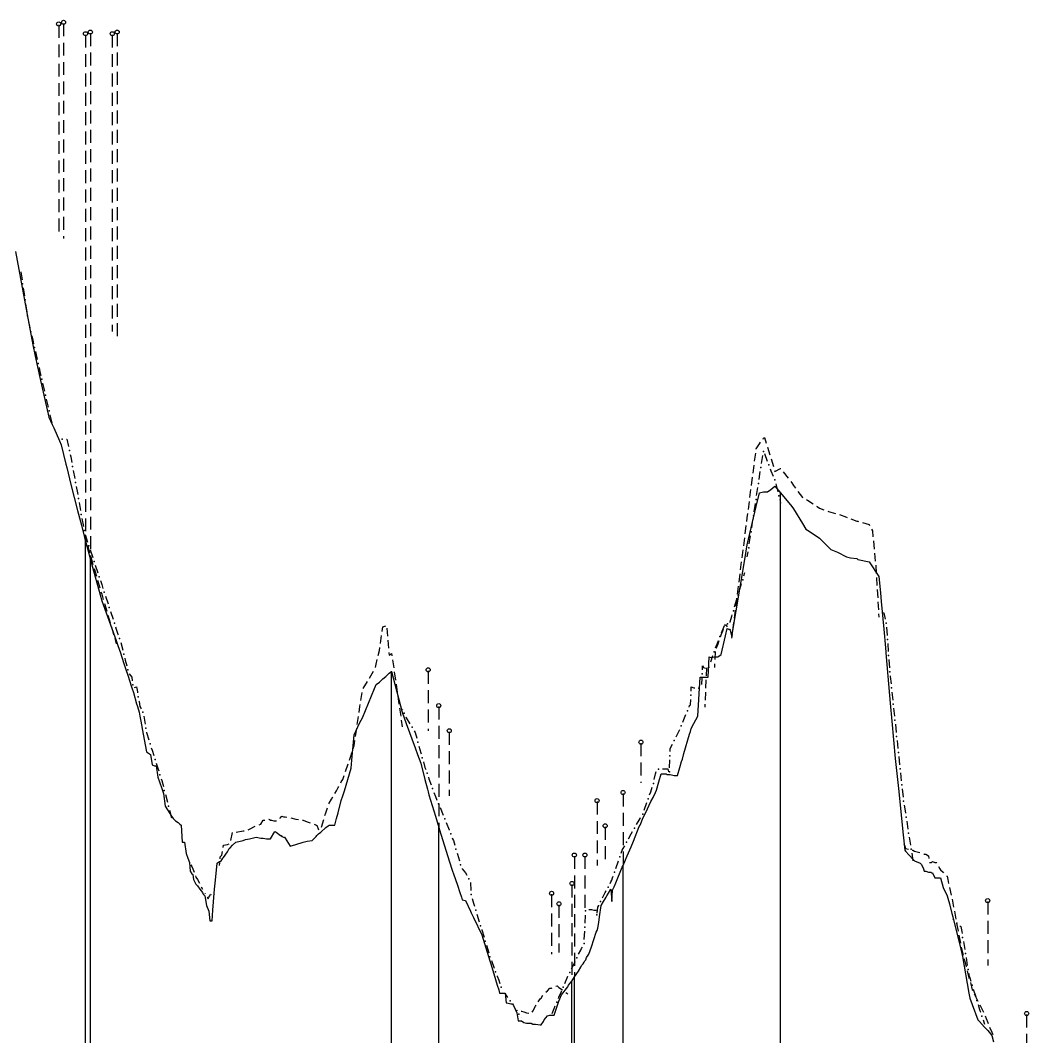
# Model space of a CAD drawing. Header units: millimetres. Extents: x -75 to 1114, y 1275 to 2116.
# Drawn here: x 195.4 to 443.7, y 1526.1 to 1776.3 of the extents above; entities that cross this region are included whole.
import ezdxf

# ---------------------------------------------------------------- set-up
doc = ezdxf.new("R2010")
doc.units = ezdxf.units.MM
doc.linetypes.add('HIDDEN2', pattern=[4.7625, 3.175, -1.5875])
for name, color, linetype in [('中心断面', 1, 'Continuous'), ('交叉跨越注记', 3, 'Continuous'), ('右边线', 3, 'Continuous'), ('左边线', 2, 'Continuous'), ('标注', 3, 'Continuous')]:
    doc.layers.add(name, color=color, linetype=linetype)

msp = doc.modelspace()

# ---------------------------------------------------------------- linework, layer by layer
at = {"layer": '中心断面', "linetype": 'Continuous'}
for p, q in [((194.2, 1719.4), (197.2, 1703)), ((197.2, 1703), (198.4, 1696.4)), ((198.4, 1696.4), (199, 1693.6)), ((199, 1693.6), (200.2, 1688.4)), ((200.2, 1688.4), (202.4, 1678.6)), ((202.4, 1678.6), (203.2, 1676.8)), ((203.2, 1676.8), (203.6, 1676)), ((203.6, 1676), (205, 1672.8)), ((205, 1672.8), (205.4, 1671.8)), ((205.4, 1671.8), (206, 1669.4)), ((206, 1669.4), (206.6, 1667)), ((206.6, 1667), (206.8, 1666.2)), ((206.8, 1666.2), (207.8, 1662)), ((207.8, 1662), (209.4, 1655.6)), ((380.2, 1660.8), (381.2, 1661.6)), ((381.2, 1661.6), (382.6, 1660)), ((376.6, 1656.6), (377.4, 1660)), ((377.4, 1660), (378.4, 1660.2)), ((378.4, 1660.2), (378.6, 1660.2)), ((378.6, 1660.2), (379.4, 1660.2)), ((379.4, 1660.2), (380.2, 1660.8)), ((382.6, 1660), (385.4, 1656.6)), ((374.4, 1647.2), (376.6, 1656.6)), ((385.4, 1656.6), (385.8, 1656)), ((209.4, 1655.6), (210.4, 1652)), ((385.8, 1656), (388, 1652.4)), ((210.4, 1652), (211.2, 1649)), ((388, 1652.4), (388.8, 1651)), ((211.2, 1649), (213.4, 1640.8)), ((388.8, 1651), (389.2, 1650.8)), ((389.2, 1650.8), (391.6, 1649.2)), ((391.6, 1649.2), (392.2, 1648.8)), ((373.8, 1643.6), (374.4, 1647.2)), ((392.2, 1648.8), (394.4, 1646.6)), ((394.4, 1646.6), (395, 1646)), ((395, 1646), (396.6, 1645.4)), ((396.6, 1645.4), (398.8, 1644.2)), ((398.8, 1644.2), (399.8, 1644)), ((399.8, 1644), (401.4, 1643.8)), ((370.6, 1624.6), (373.8, 1643.6)), ((401.4, 1643.8), (401.6, 1643.6)), ((401.6, 1643.6), (404.4, 1643)), ((404.4, 1643), (405.2, 1641.8)), ((405.2, 1641.8), (406, 1640.6)), ((213.4, 1640.8), (215.4, 1633.4)), ((406, 1640.6), (406.8, 1639.4)), ((406.8, 1639.4), (407.2, 1635.4)), ((407.2, 1635.4), (407.4, 1633.2)), ((215.4, 1633.4), (219, 1623.6)), ((407.4, 1633.2), (408, 1626.4)), ((369, 1624.8), (369.4, 1626.6)), ((369.4, 1626.6), (369.8, 1626.4)), ((369.8, 1626.4), (370, 1626.4)), ((370, 1626.4), (370.2, 1626.2)), ((408, 1626.4), (408.4, 1621.8)), ((368, 1620.2), (369, 1624.8)), ((370.2, 1626.2), (370.6, 1624.6)), ((219, 1623.6), (219.4, 1622.4)), ((219.4, 1622.4), (220, 1620.6)), ((408.4, 1621.8), (408.6, 1619.6)), ((220, 1620.6), (220.8, 1618.2)), ((364.8, 1614.6), (365, 1619.6)), ((365, 1619.6), (365.4, 1619.4)), ((365.4, 1619.4), (366.4, 1619.6)), ((366.4, 1619.6), (366.6, 1619.6)), ((366.6, 1619.6), (366.8, 1619.6)), ((366.8, 1619.6), (367.2, 1619.6)), ((367.2, 1619.6), (367.4, 1619.8)), ((367.4, 1619.8), (368, 1620.2)), ((408.6, 1619.6), (409.6, 1608.2)), ((220.8, 1618.2), (221.2, 1617)), ((221.2, 1617), (222, 1614.6)), ((222, 1614.6), (222.2, 1614)), ((222.2, 1614), (222.8, 1612)), ((283.8, 1613.4), (284.6, 1614.2)), ((284.6, 1614.2), (285.4, 1614.8)), ((285.4, 1614.8), (285.6, 1615)), ((285.6, 1615), (286.2, 1615.6)), ((286.2, 1615.6), (286.8, 1616)), ((286.8, 1616), (289.4, 1606)), ((362.2, 1605), (362.8, 1614.6)), ((362.8, 1614.6), (363.2, 1614.6)), ((363.2, 1614.6), (363.4, 1614.6)), ((363.4, 1614.6), (363.6, 1614.6)), ((363.6, 1614.6), (364, 1614.6)), ((364, 1614.6), (364.4, 1614.6)), ((364.4, 1614.6), (364.8, 1614.6)), ((222.8, 1612), (223.2, 1610.8)), ((279.6, 1604.6), (282.6, 1611.8)), ((282.6, 1611.8), (282.8, 1612.4)), ((282.8, 1612.4), (283, 1612.8)), ((283, 1612.8), (283.8, 1613.4)), ((223.2, 1610.8), (224, 1608)), ((224, 1608), (224.2, 1607.4)), ((224.2, 1607.4), (224.6, 1606)), ((409.6, 1608.2), (410, 1603.8)), ((224.6, 1606), (224.8, 1605)), ((224.8, 1605), (225, 1603.8)), ((279, 1603.4), (279.6, 1604.6)), ((289.4, 1606), (290.4, 1603.2)), ((361.2, 1603.2), (362.2, 1605)), ((225, 1603.8), (225.6, 1600.6)), ((277.6, 1600.4), (279, 1603.4)), ((290.4, 1603.2), (292.6, 1597.2)), ((360.4, 1601.2), (360.6, 1602)), ((360.6, 1602), (361.2, 1603.2)), ((410, 1603.8), (410.8, 1594.6)), ((225.6, 1600.6), (226.4, 1596.2)), ((277, 1594.2), (277.6, 1600.4)), ((358.8, 1595.8), (360.2, 1600.6)), ((360.2, 1600.6), (360.4, 1601.2)), ((292.6, 1597.2), (293.2, 1595.6)), ((226.4, 1596.2), (227.4, 1595.6)), ((227.4, 1595.6), (227.8, 1593)), ((276.8, 1592.2), (277, 1594.2)), ((293.2, 1595.6), (294, 1593.4)), ((358.2, 1593.8), (358.4, 1594.4)), ((358.4, 1594.4), (358.8, 1595.8)), ((410.8, 1594.6), (411.6, 1587.2)), ((227.8, 1593), (228.4, 1592.8)), ((228.4, 1592.8), (228.8, 1592.8)), ((228.8, 1592.8), (229.2, 1590)), ((275.2, 1586.6), (276.8, 1592.2)), ((294, 1593.4), (295, 1589.4)), ((357.2, 1590.4), (357.8, 1592.4)), ((357.8, 1592.4), (358.2, 1593.8)), ((229.2, 1590), (229.6, 1588.8)), ((295, 1589.4), (295.6, 1587)), ((352.6, 1588.8), (353.2, 1590.8)), ((353.2, 1590.8), (354.4, 1590.8)), ((354.4, 1590.8), (354.6, 1590.6)), ((354.6, 1590.6), (354.8, 1590.6)), ((354.8, 1590.6), (355.2, 1590.6)), ((355.2, 1590.6), (355.4, 1590.6)), ((355.4, 1590.6), (356.4, 1590.4)), ((356.4, 1590.4), (357.2, 1590.4)), ((229.6, 1588.8), (230.2, 1587.2)), ((230.2, 1587.2), (230.6, 1586)), ((274.8, 1585.4), (275.2, 1586.6)), ((295.6, 1587), (295.8, 1586.4)), ((295.8, 1586.4), (296, 1585.6)), ((351.8, 1586.2), (352, 1586.8)), ((352, 1586.8), (352.6, 1588.8)), ((411.6, 1587.2), (412.8, 1575.8)), ((230.6, 1586), (231, 1582.8)), ((273.6, 1581.2), (274.4, 1584.2)), ((274.4, 1584.2), (274.8, 1585.4)), ((296, 1585.6), (297.6, 1580.4)), ((349.8, 1582.2), (350.6, 1584)), ((350.6, 1584), (351.2, 1585)), ((351.2, 1585), (351.8, 1586.2)), ((231, 1582.8), (232.6, 1580.4)), ((348.6, 1579.6), (349.8, 1582.2)), ((232.6, 1580.4), (233, 1579.8)), ((233, 1579.8), (233.6, 1579.2)), ((233.6, 1579.2), (234.2, 1578.8)), ((234.2, 1578.8), (234.6, 1578.4)), ((272.8, 1578.2), (273.2, 1579.8)), ((273.2, 1579.8), (273.6, 1581.2)), ((297.6, 1580.4), (298.4, 1577.6)), ((348.2, 1578.6), (348.6, 1579.6)), ((234.6, 1578.4), (235, 1578.2)), ((235, 1578.2), (235.2, 1574)), ((257.8, 1576.2), (258, 1576.6)), ((258, 1576.6), (258.4, 1576.4)), ((258.4, 1576.4), (259.4, 1575.6)), ((268.8, 1576), (269.4, 1576.4)), ((269.4, 1576.4), (270.6, 1577.6)), ((270.6, 1577.6), (271.2, 1578)), ((271.2, 1578), (271.4, 1578.2)), ((271.4, 1578.2), (272, 1578.2)), ((272, 1578.2), (272.8, 1578.2)), ((298.4, 1577.6), (298.6, 1577)), ((298.6, 1577), (301, 1569.4)), ((346.4, 1574.2), (347.8, 1577.8)), ((347.8, 1577.8), (348, 1578.2)), ((348, 1578.2), (348.2, 1578.6)), ((235.2, 1574), (235.4, 1574)), ((235.4, 1574), (235.8, 1574)), ((235.8, 1574), (236.2, 1571.2)), ((247.6, 1573.2), (248.4, 1574)), ((248.4, 1574), (250.2, 1574.4)), ((250.2, 1574.4), (250.8, 1574.6)), ((250.8, 1574.6), (251.8, 1574.8)), ((251.8, 1574.8), (253.4, 1575.2)), ((253.4, 1575.2), (254.6, 1575)), ((254.6, 1575), (255.2, 1575)), ((255.2, 1575), (256, 1574.8)), ((256, 1574.8), (256.6, 1574.8)), ((256.6, 1574.8), (257, 1574.8)), ((257, 1574.8), (257.2, 1575.2)), ((257.2, 1575.2), (257.8, 1576.2)), ((259.4, 1575.6), (259.6, 1575.6)), ((259.6, 1575.6), (259.8, 1575.4)), ((259.8, 1575.4), (260.2, 1575.2)), ((260.2, 1575.2), (260.4, 1575.2)), ((260.4, 1575.2), (260.6, 1575)), ((260.6, 1575), (261.8, 1573)), ((263.2, 1573.4), (265, 1574)), ((265, 1574), (266, 1574.2)), ((266, 1574.2), (267.2, 1574.4)), ((267.2, 1574.4), (268.2, 1575.4)), ((268.2, 1575.4), (268.4, 1575.6)), ((268.4, 1575.6), (268.8, 1576)), ((345.8, 1572.8), (346.4, 1574.2)), ((412.8, 1575.8), (413.2, 1572)), ((245.4, 1570.2), (246.4, 1571.6)), ((246.4, 1571.6), (246.8, 1572.4)), ((246.8, 1572.4), (247, 1572.6)), ((247, 1572.6), (247.6, 1573.2)), ((261.8, 1573), (263.2, 1573.4)), ((344.8, 1570.6), (345.8, 1572.8)), ((413.2, 1572), (413.4, 1571.8)), ((413.4, 1571.8), (415.2, 1569.8)), ((236.2, 1571.2), (236.6, 1570)), ((236.6, 1570), (237, 1569)), ((237, 1569), (237.2, 1566.8)), ((243.4, 1564.6), (243.8, 1568.8)), ((243.8, 1568.8), (244.4, 1569.2)), ((244.4, 1569.2), (244.6, 1569.2)), ((244.6, 1569.2), (244.8, 1569.4)), ((244.8, 1569.4), (245, 1569.6)), ((245, 1569.6), (245.2, 1570)), ((245.2, 1570), (245.4, 1570.2)), ((301, 1569.4), (301.8, 1566.8)), ((343.8, 1568.2), (344.4, 1569.6)), ((344.4, 1569.6), (344.8, 1570.6)), ((415.2, 1569.8), (415.6, 1569.4)), ((415.6, 1569.4), (417, 1568.8)), ((417, 1568.8), (417.2, 1568.6)), ((237.2, 1566.8), (237.6, 1566.2)), ((301.8, 1566.8), (302, 1566.2)), ((342, 1564), (343.6, 1567.8)), ((343.6, 1567.8), (343.8, 1568.2)), ((417.2, 1568.6), (417.6, 1567.8)), ((417.6, 1567.8), (417.8, 1567.4)), ((417.8, 1567.4), (418, 1566.8)), ((418, 1566.8), (418.4, 1566.8)), ((418.4, 1566.8), (419, 1566.6)), ((419, 1566.6), (419.2, 1566.6)), ((419.2, 1566.6), (419.6, 1566.6)), ((419.6, 1566.6), (419.8, 1566.4)), ((419.8, 1566.4), (420, 1566.4)), ((420, 1566.4), (420.6, 1565.2)), ((237.6, 1566.2), (237.8, 1566)), ((237.8, 1566), (238, 1564.8)), ((238, 1564.8), (238.6, 1563.6)), ((243.2, 1562.4), (243.4, 1564.6)), ((302, 1566.2), (303, 1563.4)), ((341.6, 1563), (342, 1564)), ((420.6, 1565.2), (421, 1565.2)), ((421, 1565.2), (421.4, 1565.2)), ((421.4, 1565.2), (421.8, 1565.2)), ((421.8, 1565.2), (422, 1565.2)), ((422, 1565.2), (422.6, 1562.8)), ((238.6, 1563.6), (239, 1563.2)), ((239, 1563.2), (239.6, 1562.4)), ((239.6, 1562.4), (240.2, 1561.6)), ((240.2, 1561.6), (240.4, 1561.2)), ((242.8, 1557.2), (243.2, 1562.4)), ((303, 1563.4), (303.6, 1561.6)), ((303.6, 1561.6), (304, 1560.4)), ((339.8, 1560.8), (340.2, 1561.4)), ((340.2, 1561.4), (340.8, 1562.4)), ((340.8, 1562.4), (341, 1559.4)), ((341, 1559.4), (341.2, 1562.2)), ((341.2, 1562.2), (341.6, 1563)), ((422.6, 1562.8), (423.6, 1560.8)), ((240.4, 1561.2), (240.8, 1560.8)), ((240.8, 1560.8), (241.2, 1558.4)), ((304, 1560.4), (304.2, 1559.8)), ((304.2, 1559.8), (305, 1559.6)), ((305, 1559.6), (306.2, 1557)), ((338.4, 1558.4), (339, 1559.4)), ((339, 1559.4), (339.4, 1560)), ((339.4, 1560), (339.6, 1560.4)), ((339.6, 1560.4), (339.8, 1560.8)), ((423.6, 1560.8), (423.8, 1560.2)), ((423.8, 1560.2), (424.2, 1558.8)), ((424.2, 1558.8), (424.8, 1556.4)), ((241.2, 1558.4), (241.4, 1558)), ((241.4, 1558), (241.6, 1557.4)), ((241.6, 1557.4), (241.8, 1557)), ((241.8, 1557), (242, 1554.6)), ((242.6, 1554.6), (242.8, 1557.2)), ((306.2, 1557), (306.4, 1556.6)), ((306.4, 1556.6), (307, 1555.4)), ((338, 1555.6), (338.4, 1558.4)), ((424.8, 1556.4), (425, 1555.6)), ((242, 1554.6), (242.2, 1554.6)), ((242.2, 1554.6), (242.6, 1554.6)), ((307, 1555.4), (309, 1551.2)), ((337.6, 1552.8), (337.8, 1554.2)), ((337.8, 1554.2), (338, 1555.6)), ((425, 1555.6), (427, 1547.6)), ((336.6, 1550), (337.2, 1551.8)), ((337.2, 1551.8), (337.4, 1552.2)), ((337.4, 1552.2), (337.6, 1552.8)), ((309, 1551.2), (311, 1544.8)), ((336, 1548.2), (336.6, 1550)), ((335.2, 1546.2), (335.4, 1546.4)), ((335.4, 1546.4), (336, 1548.2)), ((427, 1547.6), (427.2, 1546.6)), ((427.2, 1546.6), (427.4, 1545.8)), ((311, 1544.8), (311.2, 1544)), ((311.2, 1544), (312.4, 1540.2)), ((333.6, 1543.6), (334, 1544)), ((334, 1544), (334.2, 1544.4)), ((334.2, 1544.4), (334.4, 1544.8)), ((334.4, 1544.8), (334.6, 1545)), ((334.6, 1545), (334.8, 1545.6)), ((334.8, 1545.6), (335.2, 1546.2)), ((427.4, 1545.8), (429, 1536.8)), ((331.8, 1540.8), (332.8, 1542.2)), ((332.8, 1542.2), (333.4, 1543.2)), ((333.4, 1543.2), (333.6, 1543.6)), ((312.4, 1540.2), (312.8, 1538.8)), ((312.8, 1538.8), (313.2, 1537.6)), ((330.2, 1538.4), (330.4, 1538.8)), ((330.4, 1538.8), (331.2, 1539.8)), ((331.2, 1539.8), (331.8, 1540.8)), ((313.2, 1537.6), (313.4, 1536.8)), ((313.4, 1536.8), (313.6, 1536.8)), ((313.6, 1536.8), (313.8, 1536.8)), ((313.8, 1536.8), (314, 1536.8)), ((314, 1536.8), (314.2, 1536.8)), ((314.2, 1536.8), (314.6, 1536.8)), ((314.6, 1536.8), (314.8, 1536.8)), ((314.8, 1536.8), (315, 1534.4)), ((328, 1534.8), (328.6, 1536.4)), ((328.6, 1536.4), (330.2, 1538.4)), ((429, 1536.8), (429.2, 1535.6)), ((315, 1534.4), (315.2, 1534.4)), ((315.2, 1534.4), (316.2, 1534.2)), ((316.2, 1534.2), (316.6, 1534.2)), ((316.6, 1534.2), (316.8, 1533.8)), ((316.8, 1533.8), (317.6, 1532)), ((327.6, 1533.6), (328, 1534.8)), ((429.2, 1535.6), (429.8, 1534)), ((429.8, 1534), (431.2, 1530.2)), ((317.6, 1532), (318, 1530)), ((325.2, 1531.2), (325.8, 1531.4)), ((325.8, 1531.4), (326.2, 1531.4)), ((326.2, 1531.4), (326.8, 1531.4)), ((326.8, 1531.4), (327.6, 1533.6)), ((318, 1530), (318.4, 1530)), ((318.4, 1530), (318.8, 1530)), ((318.8, 1530), (319.4, 1529.6)), ((319.4, 1529.6), (320, 1529.4)), ((320, 1529.4), (320.8, 1529.4)), ((320.8, 1529.4), (321, 1529.4)), ((321, 1529.4), (321.2, 1529.4)), ((321.2, 1529.4), (321.6, 1529.2)), ((321.6, 1529.2), (322.2, 1529.2)), ((322.2, 1529.2), (323.4, 1529)), ((323.4, 1529), (323.6, 1529)), ((323.6, 1529), (324.2, 1529.8)), ((324.2, 1529.8), (324.4, 1530.2)), ((324.4, 1530.2), (325.2, 1531.2)), ((431.2, 1530.2), (431.6, 1529.8)), ((431.6, 1529.8), (432.8, 1528.4)), ((432.8, 1528.4), (433.2, 1528)), ((433.2, 1528), (433.6, 1527.6)), ((433.6, 1527.6), (434.6, 1526.4)), ((434.6, 1526.4), (435, 1524.8))]:
    msp.add_line(p, q, dxfattribs=at)
at = {"layer": '交叉跨越注记', "linetype": 'HIDDEN2'}
for p, q in [((204.8, 1775.15), (204.8, 1724.3)), ((206, 1775.55), (206, 1722.6)), ((211.4, 1772.75), (211.4, 1648.2)), ((212.6, 1773.15), (212.6, 1643.8)), ((218, 1772.75), (218, 1699.7)), ((219.2, 1773.15), (219.2, 1698.2)), ((295.8, 1616.15), (295.8, 1601.4)), ((298.4, 1607.35), (298.4, 1577.6)), ((301, 1601.15), (301, 1585.4)), ((348.2, 1598.35), (348.2, 1588.6)), ((337.4, 1583.95), (337.4, 1568.2)), ((343.8, 1585.95), (343.8, 1568.2)), ((339.4, 1577.75), (339.4, 1569)), ((331.8, 1570.55), (331.8, 1540.8)), ((334.4, 1570.55), (334.4, 1557.8)), ((331.2, 1563.55), (331.2, 1539.8)), ((326.2, 1561.15), (326.2, 1546.4)), ((433.6, 1559.35), (433.6, 1543.6)), ((328, 1558.55), (328, 1546.8)), ((443.2, 1531.55), (443.2, 1501.8))]:
    msp.add_line(p, q, dxfattribs=at)
at = {"layer": '交叉跨越注记', "linetype": 'Continuous'}
for p, q in [((211.4, 1409), (211.4, 1648.2)), ((212.6, 1409), (212.6, 1643.8)), ((298.4, 1409), (298.4, 1577.6)), ((343.8, 1409), (343.8, 1568.2)), ((331.2, 1409), (331.2, 1539.8)), ((331.8, 1409), (331.8, 1540.8))]:
    msp.add_line(p, q, dxfattribs=at)
for centre in [(204.8, 1775.4), (206, 1775.8), (211.4, 1773), (212.6, 1773.4), (218, 1773), (219.2, 1773.4), (295.8, 1616.4), (298.4, 1607.6), (301, 1601.4), (348.2, 1598.6), (343.8, 1586.2), (337.4, 1584.2), (339.4, 1578), (331.8, 1570.8), (334.4, 1570.8), (331.2, 1563.8), (326.2, 1561.4), (328, 1558.8), (433.6, 1559.6), (443.2, 1531.8)]:
    msp.add_circle(centre, 0.5, dxfattribs=at)
at = {"layer": '右边线', "linetype": 'Continuous'}
for p, q in [((195.49, 1714.41), (195.78, 1712.43)), ((196.07, 1710.45), (196.37, 1708.47)), ((196.66, 1706.49), (196.95, 1704.51)), ((197.26, 1702.54), (197.71, 1700.59)), ((198.16, 1698.64), (198.4, 1697.6)), ((198.4, 1697.6), (198.61, 1696.69)), ((199.06, 1694.74), (199.51, 1692.8)), ((199.96, 1690.85), (200.2, 1689.8)), ((200.2, 1689.8), (200.41, 1688.9)), ((200.85, 1686.95), (201.3, 1685)), ((201.75, 1683.05), (202.19, 1681.1)), ((202.65, 1679.15), (203.1, 1677.21)), ((206.69, 1673.2), (206.8, 1673.2)), ((206.8, 1673.2), (207.22, 1671.36)), ((207.66, 1669.41), (207.8, 1668.8)), ((377.9, 1667.21), (378.21, 1669.18)), ((378.65, 1669.67), (379.33, 1667.79)), ((207.8, 1668.8), (208.05, 1667.45)), ((208.4, 1665.48), (208.76, 1663.51)), ((377.29, 1663.25), (377.4, 1664)), ((377.4, 1664), (377.59, 1665.23)), ((380.01, 1665.91), (380.2, 1665.4)), ((380.2, 1665.4), (380.8, 1664.08)), ((209.12, 1661.54), (209.4, 1660)), ((381.44, 1662.19), (381.91, 1660.25)), ((209.4, 1660), (209.48, 1659.57)), ((376.7, 1659.3), (377, 1661.27)), ((209.83, 1657.61), (210.18, 1655.64)), ((376.1, 1655.34), (376.4, 1657.32)), ((382.38, 1658.3), (382.6, 1657.4)), ((210.53, 1653.67), (210.89, 1651.7)), ((375.5, 1651.39), (375.8, 1653.36)), ((211.29, 1649.74), (211.92, 1647.84)), ((374.89, 1647.43), (375.2, 1649.41)), ((212.55, 1645.95), (213.18, 1644.05)), ((374.4, 1644.2), (374.59, 1645.46)), ((213.82, 1642.15), (214.45, 1640.26)), ((373.55, 1639.55), (373.8, 1640.4)), ((215.08, 1638.36), (215.4, 1637.4)), ((215.4, 1637.4), (215.71, 1636.46)), ((372.41, 1635.72), (372.98, 1637.64)), ((216.33, 1634.56), (216.95, 1632.66)), ((371.28, 1631.88), (371.84, 1633.8)), ((217.57, 1630.76), (218.2, 1628.86)), ((370.2, 1628.2), (370.6, 1629.6)), ((370.6, 1629.6), (370.71, 1629.97)), ((407.61, 1630.53), (408, 1630.4)), ((408, 1630.4), (408.38, 1628.86)), ((218.82, 1626.95), (219, 1626.4)), ((219, 1626.4), (219.4, 1625.2)), ((368.05, 1625.51), (368.81, 1627.35)), ((370.15, 1628.05), (370.2, 1628.2)), ((408.67, 1626.89), (408.82, 1624.89)), ((219.4, 1625.2), (219.45, 1625.06)), ((220.07, 1623.15), (220.58, 1621.22)), ((366.59, 1621.78), (366.6, 1621.8)), ((366.6, 1621.8), (366.8, 1622.4)), ((366.8, 1622.4), (367.2, 1623.4)), ((367.2, 1623.4), (367.29, 1623.66)), ((408.98, 1622.9), (409.13, 1620.9)), ((221.08, 1619.29), (221.2, 1618.8)), ((365.4, 1618.4), (365.93, 1619.9)), ((409.28, 1618.91), (409.44, 1616.92)), ((221.2, 1618.8), (221.59, 1617.35)), ((363.36, 1616.39), (363.4, 1617.4)), ((363.4, 1617.4), (363.6, 1617)), ((363.6, 1617), (364, 1616.8)), ((364, 1616.8), (364.1, 1616.8)), ((222.18, 1615.45), (222.2, 1615.4)), ((222.2, 1615.4), (222.8, 1614.6)), ((222.8, 1614.6), (222.94, 1613.66)), ((363.2, 1612.8), (363.27, 1614.39)), ((409.59, 1614.92), (409.6, 1614.8)), ((409.6, 1614.8), (409.8, 1612.93)), ((223.51, 1612.08), (224, 1612.2)), ((224, 1612.2), (224.2, 1611)), ((360.55, 1611.14), (360.6, 1612.2)), ((360.6, 1612.2), (361.2, 1612)), ((361.2, 1612), (361.51, 1612)), ((224.2, 1611), (224.25, 1610.73)), ((360.4, 1607.8), (360.46, 1609.14)), ((410.01, 1610.94), (410.22, 1608.96)), ((224.57, 1608.75), (224.6, 1608.6)), ((224.6, 1608.6), (224.8, 1607.4)), ((224.8, 1607.4), (225, 1607)), ((225, 1607), (225.08, 1606.84)), ((289.4, 1606.8), (289.46, 1606.67)), ((360.06, 1607.25), (360.2, 1607.6)), ((360.2, 1607.6), (360.4, 1607.8)), ((410.44, 1606.97), (410.65, 1604.98)), ((225.74, 1604.97), (226.07, 1603)), ((290.28, 1604.85), (290.4, 1604.6)), ((290.4, 1604.6), (291.3, 1603.13)), ((358.54, 1603.55), (358.8, 1604.2)), ((358.8, 1604.2), (359.3, 1605.4)), ((292.34, 1601.42), (292.6, 1601)), ((357.2, 1600.6), (357.76, 1601.71)), ((410.86, 1602.99), (411.07, 1601)), ((226.4, 1601.03), (226.4, 1601)), ((226.4, 1601), (227.02, 1599.13)), ((292.6, 1601), (293, 1599.55)), ((356.86, 1599.93), (357.2, 1600.6)), ((411.28, 1599.01), (411.49, 1597.02)), ((227.62, 1597.22), (227.8, 1596.6)), ((227.8, 1596.6), (228.23, 1595.32)), ((293.54, 1597.62), (294, 1596)), ((355.38, 1596.27), (355.4, 1597)), ((355.4, 1597), (355.97, 1598.14)), ((294, 1596), (294.08, 1595.7)), ((355.25, 1592.27), (355.31, 1594.27)), ((411.7, 1595.03), (411.91, 1593.04)), ((228.85, 1593.42), (229.2, 1592.2)), ((229.2, 1592.2), (229.43, 1591.5)), ((294.62, 1593.77), (295, 1592.4)), ((295, 1592.4), (295.2, 1591.86)), ((351.8, 1590.8), (351.92, 1591.38)), ((353.54, 1592), (354.4, 1592)), ((354.4, 1592), (354.6, 1592)), ((354.6, 1592), (354.8, 1592)), ((354.8, 1592), (355.03, 1591.3)), ((230.06, 1589.61), (230.2, 1589.2)), ((230.2, 1589.2), (230.58, 1587.67)), ((295.87, 1589.98), (296, 1589.6)), ((296, 1589.6), (296.55, 1588.1)), ((351.48, 1589.43), (351.8, 1590.8)), ((412.12, 1591.06), (412.33, 1589.07)), ((350.31, 1585.61), (350.6, 1586.4)), ((350.6, 1586.4), (350.97, 1587.5)), ((412.54, 1587.08), (412.75, 1585.09)), ((231.07, 1585.74), (231.59, 1583.8)), ((297.23, 1586.22), (297.6, 1585.2)), ((297.6, 1585.2), (297.94, 1584.35)), ((232.1, 1581.87), (232.6, 1580)), ((298.72, 1582.51), (299.49, 1580.66)), ((348.97, 1581.84), (349.63, 1583.73)), ((413.05, 1583.11), (413.2, 1582.2)), ((413.2, 1582.2), (413.35, 1581.14)), ((300.25, 1578.81), (301, 1577)), ((347.15, 1578.29), (347.8, 1579.4)), ((347.8, 1579.4), (348, 1579.8)), ((348, 1579.8), (348.12, 1580.04)), ((413.66, 1579.16), (413.97, 1577.18)), ((301, 1577), (301.01, 1576.96)), ((345.8, 1576), (346.14, 1576.57)), ((301.7, 1575.08), (301.8, 1574.8)), ((301.8, 1574.8), (302, 1574.4)), ((302, 1574.4), (302.35, 1573.2)), ((345.15, 1574.83), (345.8, 1576)), ((414.28, 1575.21), (414.59, 1573.23)), ((343.35, 1571.27), (343.6, 1572)), ((343.6, 1572), (343.8, 1572.4)), ((343.8, 1572.4), (344.2, 1573.07)), ((302.92, 1571.28), (303, 1571)), ((303, 1571), (303.49, 1569.36)), ((342.03, 1567.5), (342.69, 1569.38)), ((414.91, 1571.26), (415.2, 1569.4)), ((304.16, 1567.48), (304.2, 1567.4)), ((304.2, 1567.4), (305, 1566.4)), ((305, 1566.4), (305.3, 1565.85)), ((306.21, 1564.08), (306.33, 1562.08)), ((340.59, 1563.77), (340.8, 1564.2)), ((340.8, 1564.2), (341, 1564.6)), ((341, 1564.6), (341.2, 1565.2)), ((341.2, 1565.2), (341.34, 1565.62)), ((339, 1560.8), (339.4, 1561.6)), ((339.4, 1561.6), (339.6, 1562)), ((339.6, 1562), (339.61, 1562.03)), ((306.66, 1560.12), (307, 1559)), ((307, 1559), (307.24, 1558.21)), ((338.72, 1560.24), (339, 1560.8)), ((307.82, 1556.29), (308.4, 1554.38)), ((335.36, 1557.4), (335.4, 1557.4)), ((335.4, 1557.4), (336, 1557.4)), ((336, 1557.4), (336.6, 1557.2)), ((336.6, 1557.2), (337.2, 1557.2)), ((337.2, 1557.2), (337.22, 1557.07)), ((337.46, 1556.51), (337.6, 1558)), ((337.6, 1558), (337.8, 1558.4)), ((337.8, 1558.4), (337.83, 1558.45)), ((334.45, 1554.05), (334.54, 1556.04)), ((425, 1555), (425.29, 1554.74)), ((308.98, 1552.47), (309, 1552.4)), ((309, 1552.4), (309.56, 1550.55)), ((334.26, 1550.05), (334.35, 1552.05)), ((426.77, 1553.4), (427, 1553.2)), ((427, 1553.2), (427.2, 1552)), ((427.2, 1552), (427.28, 1551.53)), ((427.61, 1549.56), (427.94, 1547.58)), ((310.14, 1548.64), (310.72, 1546.72)), ((332.82, 1546.43), (333.4, 1547.4)), ((333.4, 1547.4), (333.6, 1547.8)), ((333.6, 1547.8), (333.83, 1548.15)), ((311.4, 1544.85), (312.06, 1542.96)), ((331.2, 1543), (331.8, 1544.2)), ((331.8, 1544.2), (331.99, 1544.61)), ((428.27, 1545.61), (428.59, 1543.64)), ((331.11, 1542.81), (331.2, 1543)), ((428.92, 1541.66), (429, 1541.2)), ((312.76, 1541.09), (312.8, 1541)), ((312.8, 1541), (313.2, 1540)), ((313.2, 1540), (313.4, 1539.4)), ((313.4, 1539.4), (313.46, 1539.22)), ((329.43, 1539.18), (330.2, 1541)), ((330.2, 1541), (330.21, 1541.03)), ((429, 1541.2), (429.2, 1540.6)), ((429.2, 1540.6), (429.46, 1539.74)), ((314.8, 1536.6), (315, 1536.2)), ((328, 1535.8), (328.6, 1537.2)), ((328.6, 1537.2), (328.66, 1537.34)), ((430.05, 1537.83), (430.65, 1535.92)), ((315, 1536.2), (315.2, 1536)), ((315.2, 1536), (315.38, 1535.75)), ((327.88, 1535.5), (328, 1535.8)), ((431.25, 1534.02), (431.6, 1532.8)), ((317.6, 1532.6), (317.66, 1532.48)), ((326.3, 1531.82), (326.8, 1533)), ((326.8, 1533), (327.09, 1533.66)), ((431.6, 1532.8), (431.83, 1532.1)), ((318.77, 1530.83), (318.8, 1530.8)), ((432.47, 1530.2), (432.8, 1529.2))]:
    msp.add_line(p, q, dxfattribs=at)
at = {"layer": '右边线'}
for p in [(195.93, 1711.44), (196.51, 1707.48), (197.09, 1703.53), (197.93, 1699.62), (198.83, 1695.72), (199.73, 1691.82), (200.63, 1687.92), (201.52, 1684.02), (202.42, 1680.13), (205.69, 1673.2), (207.44, 1670.38), (378.36, 1670.17), (208.23, 1666.46), (379.67, 1666.85), (377.75, 1666.22), (208.94, 1662.53), (377.14, 1662.26), (381.21, 1663.17), (382.15, 1659.28), (209.65, 1658.59), (376.56, 1658.31), (210.36, 1654.65), (375.95, 1654.35), (211.07, 1650.72), (375.35, 1650.4), (212.23, 1646.9), (374.74, 1646.44), (213.5, 1643.1), (214.76, 1639.31), (373.27, 1638.6), (216.02, 1635.51), (372.13, 1634.76), (217.26, 1631.71), (370.99, 1630.92), (218.51, 1627.91), (369.5, 1627.75), (408.58, 1627.88), (219.76, 1624.11), (367.65, 1624.59), (408.9, 1623.9), (220.84, 1620.26), (366.27, 1620.84), (409.21, 1619.91), (221.84, 1616.38), (364.89, 1617.08), (363.31, 1615.39), (409.51, 1615.92), (223.1, 1612.67), (362.49, 1611.9), (409.9, 1611.94), (224.41, 1609.74), (360.51, 1610.14), (359.68, 1606.33), (410.33, 1607.96), (225.53, 1605.95), (289.87, 1605.76), (410.76, 1603.98), (226.23, 1602.01), (291.82, 1602.28), (358.14, 1602.64), (356.42, 1599.03), (411.18, 1600.01), (227.34, 1598.18), (293.26, 1598.59), (228.54, 1594.37), (294.35, 1594.74), (355.34, 1595.27), (411.6, 1596.03), (352.54, 1591.98), (412.02, 1592.05), (229.75, 1590.55), (295.55, 1590.93), (355.22, 1591.27), (230.82, 1586.7), (296.89, 1587.16), (351.26, 1588.45), (412.43, 1588.07), (349.97, 1584.67), (412.88, 1584.1), (231.84, 1582.84), (298.31, 1583.42), (299.87, 1579.74), (348.63, 1580.9), (413.5, 1580.15), (346.65, 1577.43), (301.36, 1576.02), (344.68, 1573.95), (414.13, 1576.2), (302.64, 1572.24), (414.75, 1572.24), (343.02, 1570.33), (303.8, 1568.41), (341.67, 1566.56), (305.78, 1564.97), (340.12, 1562.89), (306.39, 1561.09), (338.27, 1559.35), (307.53, 1557.25), (334.59, 1557.04), (337.36, 1556.08), (426.03, 1554.07), (308.69, 1553.42), (334.4, 1553.05), (309.85, 1549.6), (334.21, 1549.05), (427.44, 1550.54), (428.1, 1546.6), (311.02, 1545.77), (332.4, 1545.52), (312.39, 1542.02), (330.66, 1541.92), (428.76, 1542.65), (429.75, 1538.78), (313.78, 1538.27), (329.05, 1538.26), (315.96, 1534.94), (327.5, 1534.57), (430.95, 1534.97), (318.13, 1531.6), (432.15, 1531.15)]:
    msp.add_point(p, dxfattribs=at)
at = {"layer": '左边线', "linetype": 'Continuous'}
for p, q in [((376.6, 1670.8), (377.4, 1672)), ((377.4, 1672), (377.69, 1672.41)), ((378.27, 1673.22), (378.4, 1673.4)), ((378.4, 1673.4), (378.6, 1673.6)), ((378.6, 1673.6), (379.07, 1672.18)), ((376.21, 1667.77), (376.46, 1669.75)), ((376.59, 1670.74), (376.6, 1670.8)), ((379.39, 1671.23), (379.4, 1671.2)), ((379.4, 1671.2), (379.98, 1669.32)), ((375.82, 1664.79), (376.08, 1666.78)), ((380.27, 1668.36), (380.83, 1666.45)), ((381.12, 1665.49), (381.2, 1665.2)), ((381.2, 1665.2), (382.6, 1666)), ((382.6, 1666), (382.66, 1665.93)), ((383.27, 1665.14), (384.5, 1663.56)), ((375.44, 1661.82), (375.69, 1663.8)), ((385.11, 1662.77), (385.4, 1662.4)), ((385.4, 1662.4), (385.8, 1661.8)), ((385.8, 1661.8), (386.28, 1661.15)), ((375.05, 1658.84), (375.31, 1660.82)), ((386.87, 1660.34), (388, 1658.8)), ((374.67, 1655.87), (374.92, 1657.85)), ((388, 1658.8), (388.08, 1658.76)), ((388.97, 1658.31), (389.2, 1658.2)), ((389.2, 1658.2), (390.65, 1657.23)), ((391.48, 1656.68), (391.6, 1656.6)), ((391.6, 1656.6), (392.2, 1656.2)), ((374.4, 1653.8), (374.54, 1654.87)), ((392.2, 1656.2), (393.27, 1655.81)), ((394.21, 1655.47), (394.4, 1655.4)), ((394.4, 1655.4), (395, 1655.2)), ((395, 1655.2), (396.13, 1654.92)), ((397.09, 1654.62), (398.8, 1654)), ((398.8, 1654), (398.96, 1653.93)), ((373.89, 1649.92), (374.15, 1651.9)), ((374.28, 1652.89), (374.4, 1653.8)), ((399.89, 1653.56), (401.4, 1653)), ((401.4, 1653), (401.6, 1653)), ((401.6, 1653), (401.78, 1652.95)), ((402.75, 1652.67), (404.4, 1652.2)), ((404.4, 1652.2), (404.52, 1651.95)), ((211.2, 1649.4), (211.58, 1648.09)), ((373.51, 1646.94), (373.76, 1648.92)), ((404.97, 1651.06), (405.2, 1650.6)), ((405.2, 1650.6), (405.34, 1649.12)), ((211.86, 1647.13), (212.41, 1645.21)), ((405.44, 1648.12), (405.64, 1646.13)), ((212.69, 1644.25), (213.25, 1642.33)), ((373.13, 1643.97), (373.38, 1645.95)), ((405.73, 1645.14), (405.93, 1643.15)), ((213.53, 1641.37), (214.09, 1639.45)), ((372.75, 1640.99), (373, 1642.97)), ((406.02, 1642.15), (406.14, 1640.15)), ((372.37, 1638.01), (372.62, 1640)), ((406.2, 1639.15), (406.32, 1637.16)), ((214.37, 1638.49), (214.94, 1636.57)), ((371.99, 1635.04), (372.24, 1637.02)), ((215.22, 1635.61), (215.4, 1635)), ((215.4, 1635), (215.79, 1633.69)), ((371.61, 1632.06), (371.86, 1634.05)), ((406.38, 1636.16), (406.51, 1634.16)), ((216.07, 1632.73), (216.63, 1630.82)), ((406.57, 1633.17), (406.69, 1631.17)), ((216.92, 1629.86), (217.48, 1627.94)), ((371.23, 1629.09), (371.48, 1631.07)), ((406.75, 1630.17), (406.8, 1629.4)), ((217.77, 1626.98), (218.33, 1625.06)), ((284.44, 1625.83), (284.6, 1627)), ((284.6, 1627), (285.39, 1627.2)), ((285.66, 1626.69), (285.82, 1624.7)), ((368, 1625), (368.54, 1626.4)), ((368.9, 1627.33), (369, 1627.6)), ((369, 1627.6), (369.4, 1627)), ((370.84, 1626.11), (371.1, 1628.09)), ((218.62, 1624.1), (219, 1622.8)), ((284.03, 1622.86), (284.3, 1624.84)), ((367.82, 1624.53), (368, 1625)), ((370.6, 1624.2), (370.72, 1625.12)), ((283.8, 1621.2), (283.89, 1621.87)), ((285.9, 1623.7), (286.06, 1621.71)), ((366.72, 1621.8), (366.8, 1621.8)), ((366.8, 1621.8), (367.2, 1622.8)), ((367.2, 1622.8), (367.4, 1623.4)), ((367.4, 1623.4), (367.47, 1623.59)), ((283, 1617.8), (283.27, 1618.93)), ((283.5, 1619.91), (283.8, 1621.2)), ((286.14, 1620.71), (286.2, 1620)), ((286.2, 1620), (286.8, 1620.4)), ((286.8, 1620.4), (286.88, 1619.84)), ((287.02, 1618.85), (287.31, 1616.87)), ((366.48, 1618.92), (366.56, 1620.92)), ((282.8, 1617), (283, 1617.8)), ((282.8, 1616.99), (282.8, 1617)), ((364.32, 1614.92), (364.4, 1616.92)), ((366.4, 1617), (366.44, 1617.92)), ((281.32, 1614.38), (282.32, 1616.11)), ((287.45, 1615.88), (287.74, 1613.9)), ((364.19, 1611.93), (364.27, 1613.92)), ((279.82, 1611.78), (280.82, 1613.51)), ((287.88, 1612.91), (288.17, 1610.93)), ((279.22, 1608.87), (279.52, 1610.85)), ((288.31, 1609.94), (288.6, 1607.96)), ((364.07, 1608.93), (364.15, 1610.93)), ((278.78, 1605.9), (279, 1607.4)), ((279, 1607.4), (279.07, 1607.88)), ((288.74, 1606.98), (289.03, 1605)), ((364, 1607.2), (364.03, 1607.93)), ((278.35, 1602.93), (278.64, 1604.91)), ((289.17, 1604.01), (289.4, 1602.4)), ((277.92, 1599.96), (278.2, 1601.94)), ((277.6, 1597.8), (277.77, 1598.97)), ((277.34, 1597.03), (277.6, 1597.8)), ((276.39, 1594.18), (276.8, 1595.4)), ((276.8, 1595.4), (277, 1596)), ((277, 1596), (277.03, 1596.08)), ((275.45, 1591.34), (276.08, 1593.23)), ((274.4, 1588.8), (274.8, 1589.4)), ((274.8, 1589.4), (275.13, 1590.39)), ((272.8, 1586), (273.2, 1586.6)), ((273.2, 1586.6), (273.6, 1587.4)), ((273.6, 1587.4), (273.79, 1587.72)), ((274.28, 1588.59), (274.4, 1588.8)), ((271.4, 1583.6), (272, 1584.6)), ((272, 1584.6), (272.3, 1585.12)), ((272.79, 1585.99), (272.8, 1586)), ((270.6, 1581.2), (270.97, 1582.45)), ((271.3, 1583.39), (271.4, 1583.6)), ((254.6, 1578.4), (255.2, 1579.4)), ((255.2, 1579.4), (255.58, 1579.4)), ((256.55, 1579.58), (256.6, 1579.6)), ((256.6, 1579.6), (257, 1579.4)), ((257, 1579.4), (257.2, 1579.4)), ((257.2, 1579.4), (257.8, 1579.2)), ((257.8, 1579.2), (258, 1579.2)), ((258, 1579.2), (258.4, 1579.2)), ((258.4, 1579.2), (258.46, 1579.24)), ((259.24, 1579.87), (259.4, 1580)), ((259.4, 1580), (259.6, 1580.2)), ((259.6, 1580.2), (259.8, 1580.4)), ((259.8, 1580.4), (260.2, 1580.2)), ((260.2, 1580.2), (260.4, 1580.2)), ((260.4, 1580.2), (260.6, 1580.2)), ((260.6, 1580.2), (260.97, 1580.14)), ((261.95, 1579.96), (263.2, 1579.6)), ((263.2, 1579.6), (263.9, 1579.52)), ((264.89, 1579.41), (265, 1579.4)), ((265, 1579.4), (266, 1579)), ((266, 1579), (266.77, 1578.74)), ((269.49, 1577.68), (270.09, 1579.58)), ((270.39, 1580.54), (270.6, 1581.2)), ((247.16, 1574.37), (247.58, 1576.33)), ((248.52, 1576.43), (250.2, 1576.8)), ((250.2, 1576.8), (250.48, 1576.8)), ((251.43, 1577.05), (251.8, 1577.2)), ((251.8, 1577.2), (253.23, 1577.92)), ((254.17, 1578.26), (254.6, 1578.4)), ((267.71, 1578.4), (268.2, 1578.2)), ((268.2, 1578.2), (268.4, 1578.2)), ((268.4, 1578.2), (268.8, 1577)), ((268.8, 1577), (268.81, 1577.01)), ((245, 1570.8), (245.15, 1571.68)), ((245.31, 1572.66), (245.4, 1573.2)), ((245.4, 1573.2), (246.4, 1573.4)), ((246.4, 1573.4), (246.79, 1573.59)), ((412.98, 1573.65), (413.2, 1573)), ((413.2, 1573), (413.4, 1572.4)), ((413.4, 1572.4), (414.06, 1572.25)), ((415.04, 1572.04), (415.2, 1572)), ((415.2, 1572), (415.6, 1571.8)), ((415.6, 1571.8), (416.93, 1571.42)), ((244.4, 1568.2), (244.46, 1568.86)), ((244.55, 1569.86), (244.6, 1570.4)), ((244.6, 1570.4), (244.8, 1570.6)), ((244.8, 1570.6), (245, 1570.8)), ((417.86, 1571.14), (418, 1571)), ((418, 1571), (418.4, 1571)), ((418.4, 1571), (419, 1570.6)), ((419, 1570.6), (419.08, 1569.93)), ((419.27, 1569), (419.6, 1569)), ((419.6, 1569), (419.8, 1569)), ((419.8, 1569), (420, 1569.2)), ((420, 1569.2), (420.6, 1569)), ((420.6, 1569), (421, 1569)), ((421, 1569), (421.07, 1568.86)), ((237.38, 1568.43), (237.6, 1568)), ((237.6, 1568), (237.8, 1567.4)), ((237.8, 1567.4), (238, 1567)), ((238, 1567), (238.15, 1566.59)), ((421.52, 1567.97), (421.8, 1567.4)), ((421.8, 1567.4), (422, 1567.2)), ((422, 1567.2), (422.6, 1566.6)), ((422.6, 1566.6), (422.76, 1566.44)), ((238.51, 1565.65), (238.6, 1565.4)), ((238.6, 1565.4), (239, 1564.8)), ((239, 1564.8), (239.45, 1563.9)), ((423.47, 1565.73), (423.6, 1565.6)), ((423.6, 1565.6), (423.8, 1564.8)), ((423.8, 1564.8), (423.99, 1563.83)), ((239.9, 1563), (240.2, 1562.4)), ((240.8, 1561.4), (240.87, 1561.26)), ((424.19, 1562.85), (424.2, 1562.8)), ((424.2, 1562.8), (424.61, 1560.89)), ((241.39, 1560.41), (241.4, 1560.4)), ((241.4, 1560.4), (241.6, 1560)), ((241.6, 1560), (241.8, 1560.4)), ((241.8, 1560.4), (242, 1560.8)), ((242, 1560.8), (242.2, 1561.2)), ((242.2, 1561.2), (242.37, 1561.11)), ((243.13, 1561.13), (243.2, 1561.2)), ((424.82, 1559.91), (425, 1559)), ((425, 1559), (425.2, 1557.95)), ((425.39, 1556.97), (425.77, 1555)), ((425.96, 1554.02), (426.34, 1552.06)), ((426.52, 1551.08), (426.9, 1549.11)), ((427.08, 1548.13), (427.2, 1547.4)), ((427.2, 1547.4), (427.4, 1546.8)), ((427.4, 1546.8), (427.56, 1546.19)), ((427.81, 1545.22), (428.31, 1543.28)), ((428.56, 1542.32), (429, 1540.6)), ((429, 1540.6), (429.07, 1540.38)), ((429.34, 1539.42), (429.8, 1537.6)), ((323.6, 1535.6), (324.05, 1536.35)), ((324.74, 1537.05), (325.2, 1537.4)), ((325.2, 1537.4), (325.8, 1538)), ((325.8, 1538), (326.2, 1538)), ((326.2, 1538), (326.34, 1538.1)), ((327.24, 1538.51), (327.6, 1538.6)), ((327.6, 1538.6), (328, 1538.2)), ((328, 1538.2), (328.6, 1537.8)), ((328.6, 1537.8), (328.87, 1537.6)), ((329.67, 1537), (330.2, 1536.6)), ((429.8, 1537.6), (429.85, 1537.49)), ((430.3, 1536.6), (431.2, 1534.81)), ((322.2, 1533.6), (322.38, 1533.86)), ((322.93, 1534.7), (323.4, 1535.4)), ((323.4, 1535.4), (323.6, 1535.6)), ((431.64, 1533.91), (432.54, 1532.13)), ((317.6, 1532.6), (317.72, 1532.6)), ((318.67, 1532.4), (318.8, 1532.4)), ((318.8, 1532.4), (319.4, 1532.2)), ((319.4, 1532.2), (320, 1532)), ((320, 1532), (320.59, 1531.85)), ((321.41, 1532.12), (321.6, 1532.4)), ((321.6, 1532.4), (322.2, 1533.6)), ((432.95, 1531.22), (433.2, 1530.6)), ((433.2, 1530.6), (433.6, 1529.6)), ((433.6, 1529.6), (433.7, 1529.36)), ((434.08, 1528.44), (434.6, 1527.2)), ((434.6, 1527.2), (434.84, 1526.59))]:
    msp.add_line(p, q, dxfattribs=at)
at = {"layer": '标注'}
for p, q in [((382.6, 1350), (382.6, 1660.06)), ((286.8, 1350), (286.8, 1616.05))]:
    msp.add_line(p, q, dxfattribs=at)

doc.saveas('drawing.dxf')
